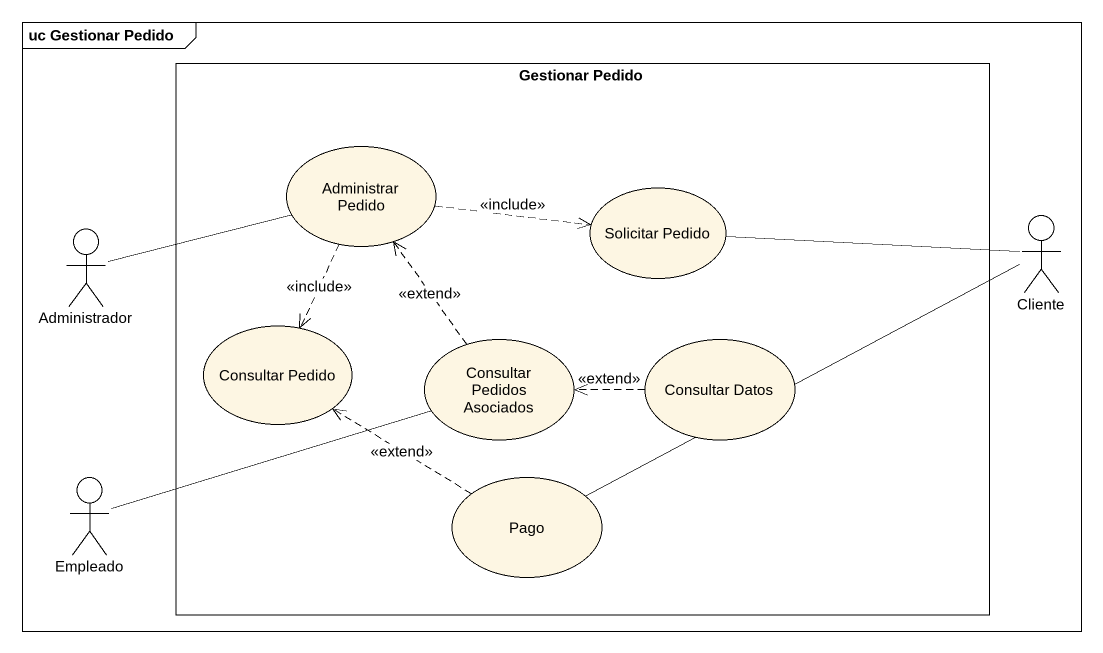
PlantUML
@startuml
mainframe uc Gestionar Pedido
rectangle "Gestionar Pedido" as Gestionar_Pedido {
  usecase "Administrar Pedido" as Administrar_Pedido
  usecase "Solicitar Pedido" as Solicitar_Pedido
  usecase "Consultar Pedido" as Consultar_Pedido
  usecase "Consultar Pedidos Asociados" as Consultar_Pedidos_Asociados
  usecase "Consultar Datos" as Consultar_Datos
  usecase Pago
}
actor Cliente
actor Administrador
actor Empleado
Administrar_Pedido .right.> Solicitar_Pedido : <<include>>
Administrar_Pedido ..> Consultar_Pedido : <<include>>
Cliente -left- Solicitar_Pedido
Cliente -left- Pago
Administrador -right- Administrar_Pedido
Consultar_Pedidos_Asociados .up.> Administrar_Pedido : <<extend>>
Consultar_Datos .left.> Consultar_Pedidos_Asociados : <<extend>>
Empleado -right- Consultar_Pedidos_Asociados
Pago .up.> Consultar_Pedido : <<extend>>
@enduml
